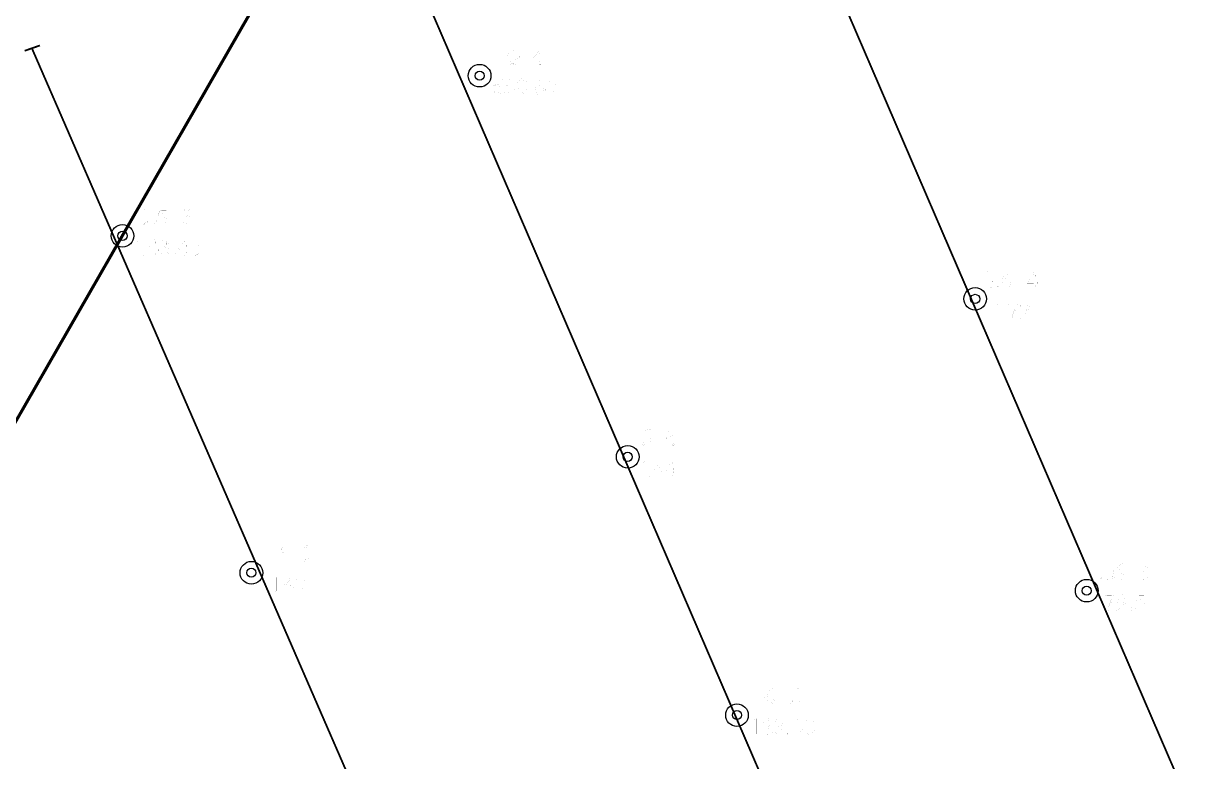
# Model space of a CAD drawing. Extents: x 534263 to 538773, y 4878169 to 4881982.
# Drawn here: x 534836 to 535603, y 4878653 to 4879137 of the extents above; entities that cross this region are included whole.
import ezdxf

# ---------------------------------------------------------------- set-up
doc = ezdxf.new("R2010")
doc.units = 0
doc.layers.get('0').update_dxf_attribs({"color": 6, "linetype": 'CONTINUOUS'})

# ---------------------------------------------------------------- blocks, each defined once
blk = doc.blocks.new('SUB_BLK_181')
at = {"color": 0}
blk.add_circle((0, 0), 0.494, dxfattribs=at)
at = {"color": 1}
blk.add_circle((0, 0), 0.2, dxfattribs=at)

msp = doc.modelspace()

# ---------------------------------------------------------------- linework, layer by layer
at = {"layer": 'F', "color": 6, "const_width": 2}
msp.add_lwpolyline([(536862.28, 4879430.86), (536142.28, 4878258.86), (534656.28, 4878571.86), (535492.08, 4880028.86), (536230.18, 4879706.86), (536376.48, 4879958.86), (536460.48, 4879947.86), (536619.78, 4879984.86), (536662.68, 4880020.86), (536684.78, 4880074.86), (536808.38, 4880018.86), (536868.18, 4879967.86), (536878.08, 4879889.86), (536901.08, 4879797.86), (537032.38, 4879724.86), (536862.28, 4879430.86), (536862.28, 4879430.86)], dxfattribs=at)
at = {"layer": 'TREE_LAYER', "color": 10, "const_width": 1.2}
for points in [[(535771.886, 4878224.489), (535133.492, 4879705.841)], [(535476.557, 4878278.095), (534996.41, 4879392.246)], [(534836.526345, 4879118.840536), (534846.554031, 4879122.363777)], [(535175.974, 4878350.626), (534841.442, 4879120.155)]]:
    msp.add_lwpolyline(points, dxfattribs=at)
at = {"layer": 'TREE_LAYER', "color": 5, "const_width": 0.01}
for points in [[(535159.001754, 4879120.297054), (535157.558617, 4879120.548034), (535155.488029, 4879119.293132), (535153.982146, 4879117.78725), (535153.16646, 4879116.344113), (535152.727244, 4879114.649995), (535152.978225, 4879112.265681), (535153.982146, 4879110.446074), (535155.299793, 4879109.630387), (535156.868421, 4879109.630387), (535157.621362, 4879109.944113), (535158.562538, 4879110.634309), (535159.064499, 4879111.63823), (535159.378225, 4879113.081368), (535159.378225, 4879113.646074), (535159.189989, 4879114.775485), (535158.688029, 4879115.402936), (535158.374303, 4879115.779407), (535157.935087, 4879116.155878), (535157.244891, 4879116.344113), (535156.11548, 4879116.469603), (535155.174303, 4879116.093132), (535154.484107, 4879115.653917), (535154.609597, 4879116.218623), (535155.488029, 4879118.163721), (535155.550774, 4879118.226466), (535156.868421, 4879119.355878), (535157.997833, 4879120.108819), (535157.997833, 4879120.108819), (535159.001754, 4879120.171564), (535159.001754, 4879120.297054), (535159.001754, 4879120.297054)], [(535155.299793, 4879115.591172), (535155.613519, 4879115.904897), (535156.868421, 4879115.904897), (535157.872342, 4879114.963721), (535158.374303, 4879113.708819), (535158.060578, 4879111.449995), (535156.868421, 4879110.320583), (535156.11548, 4879110.320583), (535154.923323, 4879111.073525), (535154.358617, 4879112.265681), (535154.358617, 4879114.399015), (535154.986068, 4879115.277446), (535155.299793, 4879115.591172), (535155.299793, 4879115.591172)], [(535174.750774, 4879120.297054), (535174.123323, 4879120.297054), (535169.229205, 4879113.646074), (535169.229205, 4879112.642152), (535173.495872, 4879112.642152), (535173.621362, 4879109.881368), (535174.750774, 4879109.881368), (535174.688029, 4879112.704897), (535176.256656, 4879112.642152), (535176.256656, 4879113.646074), (535174.688029, 4879113.708819), (535174.750774, 4879120.297054), (535174.750774, 4879120.297054)], [(535173.244891, 4879118.289211), (535173.621362, 4879118.853917), (535173.433127, 4879113.708819), (535170.233127, 4879113.646074), (535170.107636, 4879113.771564), (535170.233127, 4879114.273525), (535173.244891, 4879118.289211), (535173.244891, 4879118.289211)], [(535169.480186, 4879115.151956), (535160.444891, 4879115.151956), (535160.444891, 4879114.649995), (535160.821362, 4879114.273525), (535169.354695, 4879114.273525), (535169.480186, 4879114.46176), (535169.480186, 4879115.151956), (535169.480186, 4879115.151956)], [(535149.464499, 4879100.297054), (535145.950774, 4879100.297054), (535145.323323, 4879099.230387), (535143.942931, 4879096.469603), (535143.69195, 4879096.093132), (535145.950774, 4879096.155878), (535147.456656, 4879095.653917), (535148.146852, 4879094.775485), (535148.209597, 4879093.583328), (535147.958617, 4879092.328427), (535147.456656, 4879091.763721), (535147.01744, 4879091.449995), (535146.076264, 4879091.199015), (535145.135087, 4879091.38725), (535144.382146, 4879091.826466), (535143.44097, 4879092.265681), (535142.813519, 4879091.700976), (535144.319401, 4879090.383328), (535145.825284, 4879090.006858), (535146.64097, 4879089.818623), (535148.146852, 4879090.571564), (535148.962538, 4879091.575485), (535149.339009, 4879092.579407), (535149.464499, 4879094.33627), (535149.150774, 4879095.402936), (535148.523323, 4879096.344113), (535147.582146, 4879096.908819), (535146.201754, 4879097.034309), (535144.695872, 4879096.657838), (535145.009597, 4879097.159799), (535146.013519, 4879099.167642), (535149.339009, 4879099.167642), (535149.84097, 4879099.983328), (535149.464499, 4879100.297054), (535149.464499, 4879100.297054)], [(535142.813519, 4879102.806858), (535186.609597, 4879102.806858)], [(535157.433127, 4879100.297054), (535153.919401, 4879100.297054), (535153.29195, 4879099.230387), (535151.911558, 4879096.469603), (535151.660578, 4879096.093132), (535153.919401, 4879096.155878), (535155.425284, 4879095.653917), (535156.11548, 4879094.775485), (535156.178225, 4879093.583328), (535155.927244, 4879092.328427), (535155.425284, 4879091.763721), (535154.986068, 4879091.449995), (535154.044891, 4879091.199015), (535153.103715, 4879091.38725), (535152.350774, 4879091.826466), (535151.409597, 4879092.265681), (535150.782146, 4879091.700976), (535152.288029, 4879090.383328), (535153.793911, 4879090.006858), (535154.609597, 4879089.818623), (535156.11548, 4879090.571564), (535156.931166, 4879091.575485), (535157.307636, 4879092.579407), (535157.433127, 4879094.33627), (535157.119401, 4879095.402936), (535156.49195, 4879096.344113), (535155.550774, 4879096.908819), (535154.170382, 4879097.034309), (535152.664499, 4879096.657838), (535152.978225, 4879097.159799), (535153.982146, 4879099.167642), (535157.307636, 4879099.167642), (535157.809597, 4879099.983328), (535157.433127, 4879100.297054), (535157.433127, 4879100.297054)], [(535163.268421, 4879100.73627), (535161.762538, 4879100.924505), (535160.382146, 4879100.485289), (535159.629205, 4879099.732348), (535159.252735, 4879098.728427), (535159.064499, 4879097.66176), (535159.252735, 4879095.779407), (535159.880186, 4879094.46176), (535160.884107, 4879093.771564), (535162.51548, 4879093.834309), (535163.707636, 4879094.273525), (535163.895872, 4879094.148034), (535162.389989, 4879091.26176), (535160.821362, 4879090.320583), (535158.813519, 4879089.630387), (535158.813519, 4879089.316662), (535160.570382, 4879089.504897), (535161.386068, 4879089.755878), (535162.51548, 4879090.132348), (535163.644891, 4879091.199015), (535163.770382, 4879091.324505), (535164.899793, 4879093.081368), (535165.401754, 4879094.71274), (535165.401754, 4879097.66176), (535164.774303, 4879099.104897), (535163.958617, 4879100.171564), (535163.268421, 4879100.73627), (535163.268421, 4879100.73627)], [(535161.699793, 4879100.108819), (535162.076264, 4879100.234309), (535162.76646, 4879100.171564), (535163.770382, 4879099.104897), (535164.272342, 4879097.159799), (535163.833127, 4879095.277446), (535163.142931, 4879094.649995), (535161.762538, 4879094.46176), (535160.758617, 4879095.340191), (535160.256656, 4879096.720583), (535160.382146, 4879098.791172), (535160.884107, 4879099.606858), (535160.946852, 4879099.669603), (535161.135087, 4879099.920583), (535161.699793, 4879100.108819), (535161.699793, 4879100.108819)], [(535177.323323, 4879100.297054), (535175.880186, 4879100.548034), (535173.809597, 4879099.293132), (535172.303715, 4879097.78725), (535171.488029, 4879096.344113), (535171.048813, 4879094.649995), (535171.299793, 4879092.265681), (535172.303715, 4879090.446074), (535173.621362, 4879089.630387), (535175.189989, 4879089.630387), (535175.942931, 4879089.944113), (535176.884107, 4879090.634309), (535177.386068, 4879091.63823), (535177.699793, 4879093.081368), (535177.699793, 4879093.646074), (535177.511558, 4879094.775485), (535177.009597, 4879095.402936), (535176.695872, 4879095.779407), (535176.256656, 4879096.155878), (535175.56646, 4879096.344113), (535174.437048, 4879096.469603), (535173.495872, 4879096.093132), (535172.805676, 4879095.653917), (535172.931166, 4879096.218623), (535173.809597, 4879098.163721), (535173.872342, 4879098.226466), (535175.189989, 4879099.355878), (535176.319401, 4879100.108819), (535176.319401, 4879100.108819), (535177.323323, 4879100.171564), (535177.323323, 4879100.297054), (535177.323323, 4879100.297054)], [(535185.668421, 4879100.297054), (535180.146852, 4879100.297054), (535179.142931, 4879098.163721), (535179.142931, 4879098.163721), (535179.268421, 4879097.975485), (535179.833127, 4879098.665681), (535180.648813, 4879099.167642), (535183.786068, 4879099.167642), (535184.288029, 4879098.791172), (535181.276264, 4879089.693132), (535181.276264, 4879089.630387), (535181.96646, 4879089.630387), (535185.668421, 4879100.234309), (535185.668421, 4879100.297054), (535185.668421, 4879100.297054)], [(535173.621362, 4879095.591172), (535173.935087, 4879095.904897), (535175.189989, 4879095.904897), (535176.193911, 4879094.963721), (535176.695872, 4879093.708819), (535176.382146, 4879091.449995), (535175.189989, 4879090.320583), (535174.437048, 4879090.320583), (535173.244891, 4879091.073525), (535172.680186, 4879092.265681), (535172.680186, 4879094.399015), (535173.307636, 4879095.277446), (535173.621362, 4879095.591172), (535173.621362, 4879095.591172)], [(535169.229205, 4879091.13627), (535168.727244, 4879091.324505), (535168.225284, 4879091.13627), (535167.848813, 4879090.759799), (535167.848813, 4879089.944113), (535168.350774, 4879089.630387), (535169.229205, 4879089.818623), (535169.354695, 4879090.257838), (535169.354695, 4879090.320583), (535169.354695, 4879090.822544), (535169.229205, 4879091.13627), (535169.229205, 4879091.13627)], [(534918.630382, 4879015.327054), (534913.987244, 4879015.327054), (534913.987244, 4879015.201564), (534914.991166, 4879015.201564), (534915.493127, 4879014.009407), (534915.493127, 4879006.354505), (534914.991166, 4879005.350583), (534914.802931, 4879005.162348), (534913.987244, 4879004.785878), (534919.697048, 4879004.911368), (534919.759793, 4879004.911368), (534920.763715, 4879004.911368), (534920.763715, 4879004.974113), (534921.830382, 4879004.974113), (534921.830382, 4879004.974113), (534922.332342, 4879004.974113), (534922.332342, 4879005.036858), (534922.708813, 4879007.672152), (534922.081362, 4879006.479995), (534921.202931, 4879005.476074), (534917.50097, 4879005.538819), (534916.999009, 4879005.852544), (534917.124499, 4879014.323132), (534918.002931, 4879015.201564), (534918.630382, 4879015.201564), (534918.630382, 4879015.327054), (534918.630382, 4879015.327054)], [(534929.485284, 4879015.327054), (534925.971558, 4879015.327054), (534925.344107, 4879014.260387), (534923.963715, 4879011.499603), (534923.712735, 4879011.123132), (534925.971558, 4879011.185878), (534927.47744, 4879010.683917), (534928.167636, 4879009.805485), (534928.230382, 4879008.613328), (534927.979401, 4879007.358427), (534927.47744, 4879006.793721), (534927.038225, 4879006.479995), (534926.097048, 4879006.229015), (534925.155872, 4879006.41725), (534924.402931, 4879006.856466), (534923.461754, 4879007.295681), (534922.834303, 4879006.730976), (534924.340186, 4879005.413328), (534925.846068, 4879005.036858), (534926.661754, 4879004.848623), (534928.167636, 4879005.601564), (534928.983323, 4879006.605485), (534929.359793, 4879007.609407), (534929.485284, 4879009.36627), (534929.171558, 4879010.432936), (534928.544107, 4879011.374113), (534927.602931, 4879011.938819), (534926.222538, 4879012.064309), (534924.716656, 4879011.687838), (534925.030382, 4879012.189799), (534926.034303, 4879014.197642), (534929.359793, 4879014.197642), (534929.861754, 4879015.013328), (534929.485284, 4879015.327054), (534929.485284, 4879015.327054)], [(534939.963715, 4879010.181956), (534930.928421, 4879010.181956), (534930.928421, 4879009.679995), (534931.304891, 4879009.303525), (534939.838225, 4879009.303525), (534939.963715, 4879009.49176), (534939.963715, 4879010.181956), (534939.963715, 4879010.181956)], [(534944.104891, 4879015.327054), (534942.097048, 4879015.327054), (534940.716656, 4879014.197642), (534940.591166, 4879013.507446), (534941.720578, 4879014.323132), (534943.22646, 4879014.511368), (534943.853911, 4879014.009407), (534944.230382, 4879013.193721), (534944.230382, 4879011.813328), (534943.665676, 4879011.311368), (534942.912735, 4879010.746662), (534942.097048, 4879010.181956), (534943.728421, 4879009.679995), (534944.606852, 4879008.801564), (534944.920578, 4879007.860387), (534944.920578, 4879006.793721), (534944.732342, 4879006.16627), (534943.665676, 4879005.413328), (534942.473519, 4879005.413328), (534941.281362, 4879005.789799), (534940.591166, 4879006.354505), (534940.716656, 4879005.538819), (534941.281362, 4879005.099603), (534942.787244, 4879004.660387), (534943.791166, 4879004.723132), (534944.920578, 4879005.287838), (534945.422538, 4879005.915289), (534945.799009, 4879006.479995), (534945.924499, 4879006.856466), (534946.112735, 4879007.860387), (534945.736264, 4879008.989799), (534945.171558, 4879009.86823), (534943.916656, 4879010.432936), (534945.234303, 4879012.189799), (534945.422538, 4879013.381956), (534945.234303, 4879014.260387), (534944.920578, 4879014.825093), (534944.104891, 4879015.327054), (534944.104891, 4879015.327054)], [(534908.873519, 4878997.836858), (534952.669597, 4878997.836858)], [(534913.391166, 4878995.327054), (534912.512735, 4878995.327054), (534910.253911, 4878994.072152), (534910.379401, 4878994.072152), (534912.010774, 4878994.511368), (534912.010774, 4878993.381956), (534912.010774, 4878985.664309), (534911.948029, 4878985.225093), (534910.881362, 4878984.785878), (534914.520578, 4878984.785878), (534913.579401, 4878985.162348), (534913.391166, 4878985.225093), (534913.391166, 4878985.601564), (534913.391166, 4878995.327054), (534913.391166, 4878995.327054)], [(534922.489205, 4878995.327054), (534921.861754, 4878995.327054), (534916.967636, 4878988.676074), (534916.967636, 4878987.672152), (534921.234303, 4878987.672152), (534921.359793, 4878984.911368), (534922.489205, 4878984.911368), (534922.42646, 4878987.734897), (534923.995087, 4878987.672152), (534923.995087, 4878988.676074), (534922.42646, 4878988.738819), (534922.489205, 4878995.327054), (534922.489205, 4878995.327054)], [(534920.983323, 4878993.319211), (534921.359793, 4878993.883917), (534921.171558, 4878988.738819), (534917.971558, 4878988.676074), (534917.846068, 4878988.801564), (534917.971558, 4878989.303525), (534920.983323, 4878993.319211), (534920.983323, 4878993.319211)], [(534929.328421, 4878995.327054), (534927.320578, 4878995.327054), (534925.940186, 4878994.197642), (534925.814695, 4878993.507446), (534926.944107, 4878994.323132), (534928.449989, 4878994.511368), (534929.07744, 4878994.009407), (534929.453911, 4878993.193721), (534929.453911, 4878991.813328), (534928.889205, 4878991.311368), (534928.136264, 4878990.746662), (534927.320578, 4878990.181956), (534928.95195, 4878989.679995), (534929.830382, 4878988.801564), (534930.144107, 4878987.860387), (534930.144107, 4878986.793721), (534929.955872, 4878986.16627), (534928.889205, 4878985.413328), (534927.697048, 4878985.413328), (534926.504891, 4878985.789799), (534925.814695, 4878986.354505), (534925.940186, 4878985.538819), (534926.504891, 4878985.099603), (534928.010774, 4878984.660387), (534929.014695, 4878984.723132), (534930.144107, 4878985.287838), (534930.646068, 4878985.915289), (534931.022538, 4878986.479995), (534931.148029, 4878986.856466), (534931.336264, 4878987.860387), (534930.959793, 4878988.989799), (534930.395087, 4878989.86823), (534929.140186, 4878990.432936), (534930.457833, 4878992.189799), (534930.646068, 4878993.381956), (534930.457833, 4878994.260387), (534930.144107, 4878994.825093), (534929.328421, 4878995.327054), (534929.328421, 4878995.327054)], [(534942.379401, 4878995.327054), (534941.75195, 4878995.327054), (534936.857833, 4878988.676074), (534936.857833, 4878987.672152), (534941.124499, 4878987.672152), (534941.249989, 4878984.911368), (534942.379401, 4878984.911368), (534942.316656, 4878987.734897), (534943.885284, 4878987.672152), (534943.885284, 4878988.676074), (534942.316656, 4878988.738819), (534942.379401, 4878995.327054), (534942.379401, 4878995.327054)], [(534940.873519, 4878993.319211), (534941.249989, 4878993.883917), (534941.061754, 4878988.738819), (534937.861754, 4878988.676074), (534937.736264, 4878988.801564), (534937.861754, 4878989.303525), (534940.873519, 4878993.319211), (534940.873519, 4878993.319211)], [(534951.35195, 4878995.327054), (534947.838225, 4878995.327054), (534947.210774, 4878994.260387), (534945.830382, 4878991.499603), (534945.579401, 4878991.123132), (534947.838225, 4878991.185878), (534949.344107, 4878990.683917), (534950.034303, 4878989.805485), (534950.097048, 4878988.613328), (534949.846068, 4878987.358427), (534949.344107, 4878986.793721), (534948.904891, 4878986.479995), (534947.963715, 4878986.229015), (534947.022538, 4878986.41725), (534946.269597, 4878986.856466), (534945.328421, 4878987.295681), (534944.70097, 4878986.730976), (534946.206852, 4878985.413328), (534947.712735, 4878985.036858), (534948.528421, 4878984.848623), (534950.034303, 4878985.601564), (534950.849989, 4878986.605485), (534951.22646, 4878987.609407), (534951.35195, 4878989.36627), (534951.038225, 4878990.432936), (534950.410774, 4878991.374113), (534949.469597, 4878991.938819), (534948.089205, 4878992.064309), (534946.583323, 4878991.687838), (534946.897048, 4878992.189799), (534947.90097, 4878994.197642), (534951.22646, 4878994.197642), (534951.728421, 4878995.013328), (534951.35195, 4878995.327054), (534951.35195, 4878995.327054)], [(534935.289205, 4878986.16627), (534934.787244, 4878986.354505), (534934.285284, 4878986.16627), (534933.908813, 4878985.789799), (534933.908813, 4878984.974113), (534934.410774, 4878984.660387), (534935.289205, 4878984.848623), (534935.414695, 4878985.287838), (534935.414695, 4878985.350583), (534935.414695, 4878985.852544), (534935.289205, 4878986.16627), (534935.289205, 4878986.16627)], [(535472.056656, 4878974.007054), (535467.413519, 4878974.007054), (535467.413519, 4878973.881564), (535468.41744, 4878973.881564), (535468.919401, 4878972.689407), (535468.919401, 4878965.034505), (535468.41744, 4878964.030583), (535468.229205, 4878963.842348), (535467.413519, 4878963.465878), (535473.123323, 4878963.591368), (535473.186068, 4878963.591368), (535474.189989, 4878963.591368), (535474.189989, 4878963.654113), (535475.256656, 4878963.654113), (535475.256656, 4878963.654113), (535475.758617, 4878963.654113), (535475.758617, 4878963.716858), (535476.135087, 4878966.352152), (535475.507636, 4878965.159995), (535474.629205, 4878964.156074), (535470.927244, 4878964.218819), (535470.425284, 4878964.532544), (535470.550774, 4878973.003132), (535471.429205, 4878973.881564), (535472.056656, 4878973.881564), (535472.056656, 4878974.007054), (535472.056656, 4878974.007054)], [(535482.911558, 4878974.007054), (535481.468421, 4878974.258034), (535479.397833, 4878973.003132), (535477.89195, 4878971.49725), (535477.076264, 4878970.054113), (535476.637048, 4878968.359995), (535476.888029, 4878965.975681), (535477.89195, 4878964.156074), (535479.209597, 4878963.340387), (535480.778225, 4878963.340387), (535481.531166, 4878963.654113), (535482.472342, 4878964.344309), (535482.974303, 4878965.34823), (535483.288029, 4878966.791368), (535483.288029, 4878967.356074), (535483.099793, 4878968.485485), (535482.597833, 4878969.112936), (535482.284107, 4878969.489407), (535481.844891, 4878969.865878), (535481.154695, 4878970.054113), (535480.025284, 4878970.179603), (535479.084107, 4878969.803132), (535478.393911, 4878969.363917), (535478.519401, 4878969.928623), (535479.397833, 4878971.873721), (535479.460578, 4878971.936466), (535480.778225, 4878973.065878), (535481.907636, 4878973.818819), (535481.907636, 4878973.818819), (535482.911558, 4878973.881564), (535482.911558, 4878974.007054), (535482.911558, 4878974.007054)], [(535479.209597, 4878969.301172), (535479.523323, 4878969.614897), (535480.778225, 4878969.614897), (535481.782146, 4878968.673721), (535482.284107, 4878967.418819), (535481.970382, 4878965.159995), (535480.778225, 4878964.030583), (535480.025284, 4878964.030583), (535478.833127, 4878964.783525), (535478.268421, 4878965.975681), (535478.268421, 4878968.109015), (535478.895872, 4878968.987446), (535479.209597, 4878969.301172), (535479.209597, 4878969.301172)], [(535498.660578, 4878974.007054), (535498.033127, 4878974.007054), (535493.139009, 4878967.356074), (535493.139009, 4878966.352152), (535497.405676, 4878966.352152), (535497.531166, 4878963.591368), (535498.660578, 4878963.591368), (535498.597833, 4878966.414897), (535500.16646, 4878966.352152), (535500.16646, 4878967.356074), (535498.597833, 4878967.418819), (535498.660578, 4878974.007054), (535498.660578, 4878974.007054)], [(535497.154695, 4878971.999211), (535497.531166, 4878972.563917), (535497.342931, 4878967.418819), (535494.142931, 4878967.356074), (535494.01744, 4878967.481564), (535494.142931, 4878967.983525), (535497.154695, 4878971.999211), (535497.154695, 4878971.999211)], [(535493.389989, 4878968.861956), (535484.354695, 4878968.861956), (535484.354695, 4878968.359995), (535484.731166, 4878967.983525), (535493.264499, 4878967.983525), (535493.389989, 4878968.17176), (535493.389989, 4878968.861956), (535493.389989, 4878968.861956)], [(535467.413519, 4878956.516858), (535500.982146, 4878956.516858)], [(535492.888029, 4878954.007054), (535491.507636, 4878954.258034), (535490.189989, 4878953.818819), (535489.311558, 4878953.003132), (535488.809597, 4878952.061956), (535488.809597, 4878951.37176), (535490.69195, 4878953.065878), (535492.197833, 4878953.128623), (535493.013519, 4878952.563917), (535493.327244, 4878951.37176), (535493.327244, 4878949.803132), (535492.260578, 4878947.732544), (535488.307636, 4878943.654113), (535494.331166, 4878943.465878), (535494.833127, 4878943.967838), (535495.021362, 4878945.34823), (535493.89195, 4878944.469799), (535490.69195, 4878944.469799), (535490.31548, 4878944.469799), (535493.013519, 4878947.481564), (535494.331166, 4878949.803132), (535494.519401, 4878950.367838), (535494.707636, 4878950.932544), (535494.707636, 4878951.058034), (535494.582146, 4878951.559995), (535494.393911, 4878952.375681), (535494.331166, 4878952.626662), (535493.89195, 4878953.316858), (535493.829205, 4878953.379603), (535492.888029, 4878954.007054), (535492.888029, 4878954.007054)], [(535476.762538, 4878954.007054), (535475.884107, 4878954.007054), (535473.625284, 4878952.752152), (535473.750774, 4878952.752152), (535475.382146, 4878953.191368), (535475.382146, 4878952.061956), (535475.382146, 4878944.344309), (535475.319401, 4878943.905093), (535474.252735, 4878943.465878), (535477.89195, 4878943.465878), (535476.950774, 4878943.842348), (535476.762538, 4878943.905093), (535476.762538, 4878944.281564), (535476.762538, 4878954.007054), (535476.762538, 4878954.007054)], [(535487.24097, 4878954.007054), (535481.719401, 4878954.007054), (535480.71548, 4878951.873721), (535480.71548, 4878951.873721), (535480.84097, 4878951.685485), (535481.405676, 4878952.375681), (535482.221362, 4878952.877642), (535485.358617, 4878952.877642), (535485.860578, 4878952.501172), (535482.848813, 4878943.403132), (535482.848813, 4878943.340387), (535483.539009, 4878943.340387), (535487.24097, 4878953.944309), (535487.24097, 4878954.007054), (535487.24097, 4878954.007054)], [(535246.464499, 4878870.517054), (535245.021362, 4878870.768034), (535242.950774, 4878869.513132), (535241.444891, 4878868.00725), (535240.629205, 4878866.564113), (535240.189989, 4878864.869995), (535240.44097, 4878862.485681), (535241.444891, 4878860.666074), (535242.762538, 4878859.850387), (535244.331166, 4878859.850387), (535245.084107, 4878860.164113), (535246.025284, 4878860.854309), (535246.527244, 4878861.85823), (535246.84097, 4878863.301368), (535246.84097, 4878863.866074), (535246.652735, 4878864.995485), (535246.150774, 4878865.622936), (535245.837048, 4878865.999407), (535245.397833, 4878866.375878), (535244.707636, 4878866.564113), (535243.578225, 4878866.689603), (535242.637048, 4878866.313132), (535241.946852, 4878865.873917), (535242.072342, 4878866.438623), (535242.950774, 4878868.383721), (535243.013519, 4878868.446466), (535244.331166, 4878869.575878), (535245.460578, 4878870.328819), (535245.460578, 4878870.328819), (535246.464499, 4878870.391564), (535246.464499, 4878870.517054), (535246.464499, 4878870.517054)], [(535261.084107, 4878870.517054), (535259.076264, 4878870.517054), (535257.695872, 4878869.387642), (535257.570382, 4878868.697446), (535258.699793, 4878869.513132), (535260.205676, 4878869.701368), (535260.833127, 4878869.199407), (535261.209597, 4878868.383721), (535261.209597, 4878867.003328), (535260.644891, 4878866.501368), (535259.89195, 4878865.936662), (535259.076264, 4878865.371956), (535260.707636, 4878864.869995), (535261.586068, 4878863.991564), (535261.899793, 4878863.050387), (535261.899793, 4878861.983721), (535261.711558, 4878861.35627), (535260.644891, 4878860.603328), (535259.452735, 4878860.603328), (535258.260578, 4878860.979799), (535257.570382, 4878861.544505), (535257.695872, 4878860.728819), (535258.260578, 4878860.289603), (535259.76646, 4878859.850387), (535260.770382, 4878859.913132), (535261.899793, 4878860.477838), (535262.401754, 4878861.105289), (535262.778225, 4878861.669995), (535262.903715, 4878862.046466), (535263.09195, 4878863.050387), (535262.71548, 4878864.179799), (535262.150774, 4878865.05823), (535260.895872, 4878865.622936), (535262.213519, 4878867.379799), (535262.401754, 4878868.571956), (535262.213519, 4878869.450387), (535261.899793, 4878870.015093), (535261.084107, 4878870.517054), (535261.084107, 4878870.517054)], [(535242.762538, 4878865.811172), (535243.076264, 4878866.124897), (535244.331166, 4878866.124897), (535245.335087, 4878865.183721), (535245.837048, 4878863.928819), (535245.523323, 4878861.669995), (535244.331166, 4878860.540583), (535243.578225, 4878860.540583), (535242.386068, 4878861.293525), (535241.821362, 4878862.485681), (535241.821362, 4878864.619015), (535242.448813, 4878865.497446), (535242.762538, 4878865.811172), (535242.762538, 4878865.811172)], [(535256.942931, 4878865.371956), (535247.907636, 4878865.371956), (535247.907636, 4878864.869995), (535248.284107, 4878864.493525), (535256.81744, 4878864.493525), (535256.942931, 4878864.68176), (535256.942931, 4878865.371956), (535256.942931, 4878865.371956)], [(535239.813519, 4878853.026858), (535264.535087, 4878853.026858)], [(535244.739009, 4878850.517054), (535243.860578, 4878850.517054), (535241.601754, 4878849.262152), (535241.727244, 4878849.262152), (535243.358617, 4878849.701368), (535243.358617, 4878848.571956), (535243.358617, 4878840.854309), (535243.295872, 4878840.415093), (535242.229205, 4878839.975878), (535245.868421, 4878839.975878), (535244.927244, 4878840.352348), (535244.739009, 4878840.415093), (535244.739009, 4878840.791564), (535244.739009, 4878850.517054), (535244.739009, 4878850.517054)], [(535253.837048, 4878850.517054), (535253.209597, 4878850.517054), (535248.31548, 4878843.866074), (535248.31548, 4878842.862152), (535252.582146, 4878842.862152), (535252.707636, 4878840.101368), (535253.837048, 4878840.101368), (535253.774303, 4878842.924897), (535255.342931, 4878842.862152), (535255.342931, 4878843.866074), (535253.774303, 4878843.928819), (535253.837048, 4878850.517054), (535253.837048, 4878850.517054)], [(535252.331166, 4878848.509211), (535252.707636, 4878849.073917), (535252.519401, 4878843.928819), (535249.319401, 4878843.866074), (535249.193911, 4878843.991564), (535249.319401, 4878844.493525), (535252.331166, 4878848.509211), (535252.331166, 4878848.509211)], [(535261.805676, 4878850.517054), (535261.178225, 4878850.517054), (535256.284107, 4878843.866074), (535256.284107, 4878842.862152), (535260.550774, 4878842.862152), (535260.676264, 4878840.101368), (535261.805676, 4878840.101368), (535261.742931, 4878842.924897), (535263.311558, 4878842.862152), (535263.311558, 4878843.866074), (535261.742931, 4878843.928819), (535261.805676, 4878850.517054), (535261.805676, 4878850.517054)], [(535260.299793, 4878848.509211), (535260.676264, 4878849.073917), (535260.488029, 4878843.928819), (535257.288029, 4878843.866074), (535257.162538, 4878843.991564), (535257.288029, 4878844.493525), (535260.299793, 4878848.509211), (535260.299793, 4878848.509211)], [(534997.956656, 4878794.537054), (534993.313519, 4878794.537054), (534993.313519, 4878794.411564), (534994.31744, 4878794.411564), (534994.819401, 4878793.219407), (534994.819401, 4878785.564505), (534994.31744, 4878784.560583), (534994.129205, 4878784.372348), (534993.313519, 4878783.995878), (534999.023323, 4878784.121368), (534999.086068, 4878784.121368), (535000.089989, 4878784.121368), (535000.089989, 4878784.184113), (535001.156656, 4878784.184113), (535001.156656, 4878784.184113), (535001.658617, 4878784.184113), (535001.658617, 4878784.246858), (535002.035087, 4878786.882152), (535001.407636, 4878785.689995), (535000.529205, 4878784.686074), (534996.827244, 4878784.748819), (534996.325284, 4878785.062544), (534996.450774, 4878793.533132), (534997.329205, 4878794.411564), (534997.956656, 4878794.411564), (534997.956656, 4878794.537054), (534997.956656, 4878794.537054)], [(535008.811558, 4878794.537054), (535005.297833, 4878794.537054), (535004.670382, 4878793.470387), (535003.289989, 4878790.709603), (535003.039009, 4878790.333132), (535005.297833, 4878790.395878), (535006.803715, 4878789.893917), (535007.493911, 4878789.015485), (535007.556656, 4878787.823328), (535007.305676, 4878786.568427), (535006.803715, 4878786.003721), (535006.364499, 4878785.689995), (535005.423323, 4878785.439015), (535004.482146, 4878785.62725), (535003.729205, 4878786.066466), (535002.788029, 4878786.505681), (535002.160578, 4878785.940976), (535003.66646, 4878784.623328), (535005.172342, 4878784.246858), (535005.988029, 4878784.058623), (535007.493911, 4878784.811564), (535008.309597, 4878785.815485), (535008.686068, 4878786.819407), (535008.811558, 4878788.57627), (535008.497833, 4878789.642936), (535007.870382, 4878790.584113), (535006.929205, 4878791.148819), (535005.548813, 4878791.274309), (535004.042931, 4878790.897838), (535004.356656, 4878791.399799), (535005.360578, 4878793.407642), (535008.686068, 4878793.407642), (535009.188029, 4878794.223328), (535008.811558, 4878794.537054), (535008.811558, 4878794.537054)], [(535023.619401, 4878794.537054), (535022.239009, 4878794.788034), (535020.921362, 4878794.348819), (535020.042931, 4878793.533132), (535019.54097, 4878792.591956), (535019.54097, 4878791.90176), (535021.423323, 4878793.595878), (535022.929205, 4878793.658623), (535023.744891, 4878793.093917), (535024.058617, 4878791.90176), (535024.058617, 4878790.333132), (535022.99195, 4878788.262544), (535019.039009, 4878784.184113), (535025.062538, 4878783.995878), (535025.564499, 4878784.497838), (535025.752735, 4878785.87823), (535024.623323, 4878784.999799), (535021.423323, 4878784.999799), (535021.046852, 4878784.999799), (535023.744891, 4878788.011564), (535025.062538, 4878790.333132), (535025.250774, 4878790.897838), (535025.439009, 4878791.462544), (535025.439009, 4878791.588034), (535025.313519, 4878792.089995), (535025.125284, 4878792.905681), (535025.062538, 4878793.156662), (535024.623323, 4878793.846858), (535024.560578, 4878793.909603), (535023.619401, 4878794.537054), (535023.619401, 4878794.537054)], [(535019.289989, 4878789.391956), (535010.254695, 4878789.391956), (535010.254695, 4878788.889995), (535010.631166, 4878788.513525), (535019.164499, 4878788.513525), (535019.289989, 4878788.70176), (535019.289989, 4878789.391956), (535019.289989, 4878789.391956)], [(535545.076656, 4878782.787054), (535540.433519, 4878782.787054), (535540.433519, 4878782.661564), (535541.43744, 4878782.661564), (535541.939401, 4878781.469407), (535541.939401, 4878773.814505), (535541.43744, 4878772.810583), (535541.249205, 4878772.622348), (535540.433519, 4878772.245878), (535546.143323, 4878772.371368), (535546.206068, 4878772.371368), (535547.209989, 4878772.371368), (535547.209989, 4878772.434113), (535548.276656, 4878772.434113), (535548.276656, 4878772.434113), (535548.778617, 4878772.434113), (535548.778617, 4878772.496858), (535549.155087, 4878775.132152), (535548.527636, 4878773.939995), (535547.649205, 4878772.936074), (535543.947244, 4878772.998819), (535543.445284, 4878773.312544), (535543.570774, 4878781.783132), (535544.449205, 4878782.661564), (535545.076656, 4878782.661564), (535545.076656, 4878782.787054), (535545.076656, 4878782.787054)], [(535555.931558, 4878782.787054), (535554.488421, 4878783.038034), (535552.417833, 4878781.783132), (535550.91195, 4878780.27725), (535550.096264, 4878778.834113), (535549.657048, 4878777.139995), (535549.908029, 4878774.755681), (535550.91195, 4878772.936074), (535552.229597, 4878772.120387), (535553.798225, 4878772.120387), (535554.551166, 4878772.434113), (535555.492342, 4878773.124309), (535555.994303, 4878774.12823), (535556.308029, 4878775.571368), (535556.308029, 4878776.136074), (535556.119793, 4878777.265485), (535555.617833, 4878777.892936), (535555.304107, 4878778.269407), (535554.864891, 4878778.645878), (535554.174695, 4878778.834113), (535553.045284, 4878778.959603), (535552.104107, 4878778.583132), (535551.413911, 4878778.143917), (535551.539401, 4878778.708623), (535552.417833, 4878780.653721), (535552.480578, 4878780.716466), (535553.798225, 4878781.845878), (535554.927636, 4878782.598819), (535554.927636, 4878782.598819), (535555.931558, 4878782.661564), (535555.931558, 4878782.787054), (535555.931558, 4878782.787054)], [(535552.229597, 4878778.081172), (535552.543323, 4878778.394897), (535553.798225, 4878778.394897), (535554.802146, 4878777.453721), (535555.304107, 4878776.198819), (535554.990382, 4878773.939995), (535553.798225, 4878772.810583), (535553.045284, 4878772.810583), (535551.853127, 4878773.563525), (535551.288421, 4878774.755681), (535551.288421, 4878776.889015), (535551.915872, 4878777.767446), (535552.229597, 4878778.081172), (535552.229597, 4878778.081172)], [(535566.409989, 4878777.641956), (535557.374695, 4878777.641956), (535557.374695, 4878777.139995), (535557.751166, 4878776.763525), (535566.284499, 4878776.763525), (535566.409989, 4878776.95176), (535566.409989, 4878777.641956), (535566.409989, 4878777.641956)], [(535570.551166, 4878782.787054), (535568.543323, 4878782.787054), (535567.162931, 4878781.657642), (535567.03744, 4878780.967446), (535568.166852, 4878781.783132), (535569.672735, 4878781.971368), (535570.300186, 4878781.469407), (535570.676656, 4878780.653721), (535570.676656, 4878779.273328), (535570.11195, 4878778.771368), (535569.359009, 4878778.206662), (535568.543323, 4878777.641956), (535570.174695, 4878777.139995), (535571.053127, 4878776.261564), (535571.366852, 4878775.320387), (535571.366852, 4878774.253721), (535571.178617, 4878773.62627), (535570.11195, 4878772.873328), (535568.919793, 4878772.873328), (535567.727636, 4878773.249799), (535567.03744, 4878773.814505), (535567.162931, 4878772.998819), (535567.727636, 4878772.559603), (535569.233519, 4878772.120387), (535570.23744, 4878772.183132), (535571.366852, 4878772.747838), (535571.868813, 4878773.375289), (535572.245284, 4878773.939995), (535572.370774, 4878774.316466), (535572.559009, 4878775.320387), (535572.182538, 4878776.449799), (535571.617833, 4878777.32823), (535570.362931, 4878777.892936), (535571.680578, 4878779.649799), (535571.868813, 4878780.841956), (535571.680578, 4878781.720387), (535571.366852, 4878782.285093), (535570.551166, 4878782.787054), (535570.551166, 4878782.787054)], [(534993.313519, 4878777.046858), (535026.882146, 4878777.046858)], [(535002.662538, 4878774.537054), (535001.784107, 4878774.537054), (534999.525284, 4878773.282152), (534999.650774, 4878773.282152), (535001.282146, 4878773.721368), (535001.282146, 4878772.591956), (535001.282146, 4878764.874309), (535001.219401, 4878764.435093), (535000.152735, 4878763.995878), (535003.79195, 4878763.995878), (535002.850774, 4878764.372348), (535002.662538, 4878764.435093), (535002.662538, 4878764.811564), (535002.662538, 4878774.537054), (535002.662538, 4878774.537054)], [(535011.760578, 4878774.537054), (535011.133127, 4878774.537054), (535006.239009, 4878767.886074), (535006.239009, 4878766.882152), (535010.505676, 4878766.882152), (535010.631166, 4878764.121368), (535011.760578, 4878764.121368), (535011.697833, 4878766.944897), (535013.26646, 4878766.882152), (535013.26646, 4878767.886074), (535011.697833, 4878767.948819), (535011.760578, 4878774.537054), (535011.760578, 4878774.537054)], [(535010.254695, 4878772.529211), (535010.631166, 4878773.093917), (535010.442931, 4878767.948819), (535007.242931, 4878767.886074), (535007.11744, 4878768.011564), (535007.242931, 4878768.513525), (535010.254695, 4878772.529211), (535010.254695, 4878772.529211)], [(535021.109597, 4878774.537054), (535015.588029, 4878774.537054), (535014.584107, 4878772.403721), (535014.584107, 4878772.403721), (535014.709597, 4878772.215485), (535015.274303, 4878772.905681), (535016.089989, 4878773.407642), (535019.227244, 4878773.407642), (535019.729205, 4878773.031172), (535016.71744, 4878763.933132), (535016.71744, 4878763.870387), (535017.407636, 4878763.870387), (535021.109597, 4878774.474309), (535021.109597, 4878774.537054), (535021.109597, 4878774.537054)], [(535540.433519, 4878765.296858), (535574.002146, 4878765.296858)], [(535550.315872, 4878762.787054), (535544.794303, 4878762.787054), (535543.790382, 4878760.653721), (535543.790382, 4878760.653721), (535543.915872, 4878760.465485), (535544.480578, 4878761.155681), (535545.296264, 4878761.657642), (535548.433519, 4878761.657642), (535548.93548, 4878761.281172), (535545.923715, 4878752.183132), (535545.923715, 4878752.120387), (535546.613911, 4878752.120387), (535550.315872, 4878762.724309), (535550.315872, 4878762.787054), (535550.315872, 4878762.787054)], [(535555.774695, 4878763.22627), (535554.268813, 4878763.414505), (535552.888421, 4878762.975289), (535552.13548, 4878762.222348), (535551.759009, 4878761.218427), (535551.570774, 4878760.15176), (535551.759009, 4878758.269407), (535552.38646, 4878756.95176), (535553.390382, 4878756.261564), (535555.021754, 4878756.324309), (535556.213911, 4878756.763525), (535556.402146, 4878756.638034), (535554.896264, 4878753.75176), (535553.327636, 4878752.810583), (535551.319793, 4878752.120387), (535551.319793, 4878751.806662), (535553.076656, 4878751.994897), (535553.892342, 4878752.245878), (535555.021754, 4878752.622348), (535556.151166, 4878753.689015), (535556.276656, 4878753.814505), (535557.406068, 4878755.571368), (535557.908029, 4878757.20274), (535557.908029, 4878760.15176), (535557.280578, 4878761.594897), (535556.464891, 4878762.661564), (535555.774695, 4878763.22627), (535555.774695, 4878763.22627)], [(535554.206068, 4878762.598819), (535554.582538, 4878762.724309), (535555.272735, 4878762.661564), (535556.276656, 4878761.594897), (535556.778617, 4878759.649799), (535556.339401, 4878757.767446), (535555.649205, 4878757.139995), (535554.268813, 4878756.95176), (535553.264891, 4878757.830191), (535552.762931, 4878759.210583), (535552.888421, 4878761.281172), (535553.390382, 4878762.096858), (535553.453127, 4878762.159603), (535553.641362, 4878762.410583), (535554.206068, 4878762.598819), (535554.206068, 4878762.598819)], [(535569.829597, 4878762.787054), (535566.315872, 4878762.787054), (535565.688421, 4878761.720387), (535564.308029, 4878758.959603), (535564.057048, 4878758.583132), (535566.315872, 4878758.645878), (535567.821754, 4878758.143917), (535568.51195, 4878757.265485), (535568.574695, 4878756.073328), (535568.323715, 4878754.818427), (535567.821754, 4878754.253721), (535567.382538, 4878753.939995), (535566.441362, 4878753.689015), (535565.500186, 4878753.87725), (535564.747244, 4878754.316466), (535563.806068, 4878754.755681), (535563.178617, 4878754.190976), (535564.684499, 4878752.873328), (535566.190382, 4878752.496858), (535567.006068, 4878752.308623), (535568.51195, 4878753.061564), (535569.327636, 4878754.065485), (535569.704107, 4878755.069407), (535569.829597, 4878756.82627), (535569.515872, 4878757.892936), (535568.888421, 4878758.834113), (535567.947244, 4878759.398819), (535566.566852, 4878759.524309), (535565.06097, 4878759.147838), (535565.374695, 4878759.649799), (535566.378617, 4878761.657642), (535569.704107, 4878761.657642), (535570.206068, 4878762.473328), (535569.829597, 4878762.787054), (535569.829597, 4878762.787054)], [(535561.73548, 4878753.62627), (535561.233519, 4878753.814505), (535560.731558, 4878753.62627), (535560.355087, 4878753.249799), (535560.355087, 4878752.434113), (535560.857048, 4878752.120387), (535561.73548, 4878752.308623), (535561.86097, 4878752.747838), (535561.86097, 4878752.810583), (535561.86097, 4878753.312544), (535561.73548, 4878753.62627), (535561.73548, 4878753.62627)], [(535327.571754, 4878701.247054), (535326.128617, 4878701.498034), (535324.058029, 4878700.243132), (535322.552146, 4878698.73725), (535321.73646, 4878697.294113), (535321.297244, 4878695.599995), (535321.548225, 4878693.215681), (535322.552146, 4878691.396074), (535323.869793, 4878690.580387), (535325.438421, 4878690.580387), (535326.191362, 4878690.894113), (535327.132538, 4878691.584309), (535327.634499, 4878692.58823), (535327.948225, 4878694.031368), (535327.948225, 4878694.596074), (535327.759989, 4878695.725485), (535327.258029, 4878696.352936), (535326.944303, 4878696.729407), (535326.505087, 4878697.105878), (535325.814891, 4878697.294113), (535324.68548, 4878697.419603), (535323.744303, 4878697.043132), (535323.054107, 4878696.603917), (535323.179597, 4878697.168623), (535324.058029, 4878699.113721), (535324.120774, 4878699.176466), (535325.438421, 4878700.305878), (535326.567833, 4878701.058819), (535326.567833, 4878701.058819), (535327.571754, 4878701.121564), (535327.571754, 4878701.247054), (535327.571754, 4878701.247054)], [(535342.379597, 4878701.247054), (535340.999205, 4878701.498034), (535339.681558, 4878701.058819), (535338.803127, 4878700.243132), (535338.301166, 4878699.301956), (535338.301166, 4878698.61176), (535340.183519, 4878700.305878), (535341.689401, 4878700.368623), (535342.505087, 4878699.803917), (535342.818813, 4878698.61176), (535342.818813, 4878697.043132), (535341.752146, 4878694.972544), (535337.799205, 4878690.894113), (535343.822735, 4878690.705878), (535344.324695, 4878691.207838), (535344.512931, 4878692.58823), (535343.383519, 4878691.709799), (535340.183519, 4878691.709799), (535339.807048, 4878691.709799), (535342.505087, 4878694.721564), (535343.822735, 4878697.043132), (535344.01097, 4878697.607838), (535344.199205, 4878698.172544), (535344.199205, 4878698.298034), (535344.073715, 4878698.799995), (535343.88548, 4878699.615681), (535343.822735, 4878699.866662), (535343.383519, 4878700.556858), (535343.320774, 4878700.619603), (535342.379597, 4878701.247054), (535342.379597, 4878701.247054)], [(535323.869793, 4878696.541172), (535324.183519, 4878696.854897), (535325.438421, 4878696.854897), (535326.442342, 4878695.913721), (535326.944303, 4878694.658819), (535326.630578, 4878692.399995), (535325.438421, 4878691.270583), (535324.68548, 4878691.270583), (535323.493323, 4878692.023525), (535322.928617, 4878693.215681), (535322.928617, 4878695.349015), (535323.556068, 4878696.227446), (535323.869793, 4878696.541172), (535323.869793, 4878696.541172)], [(535338.050186, 4878696.101956), (535329.014891, 4878696.101956), (535329.014891, 4878695.599995), (535329.391362, 4878695.223525), (535337.924695, 4878695.223525), (535338.050186, 4878695.41176), (535338.050186, 4878696.101956), (535338.050186, 4878696.101956)], [(535311.383519, 4878683.756858), (535355.179597, 4878683.756858)], [(535315.901166, 4878681.247054), (535315.022735, 4878681.247054), (535312.763911, 4878679.992152), (535312.889401, 4878679.992152), (535314.520774, 4878680.431368), (535314.520774, 4878679.301956), (535314.520774, 4878671.584309), (535314.458029, 4878671.145093), (535313.391362, 4878670.705878), (535317.030578, 4878670.705878), (535316.089401, 4878671.082348), (535315.901166, 4878671.145093), (535315.901166, 4878671.521564), (535315.901166, 4878681.247054), (535315.901166, 4878681.247054)], [(535324.058029, 4878681.247054), (535322.677636, 4878681.498034), (535321.359989, 4878681.058819), (535320.481558, 4878680.243132), (535319.979597, 4878679.301956), (535319.979597, 4878678.61176), (535321.86195, 4878680.305878), (535323.367833, 4878680.368623), (535324.183519, 4878679.803917), (535324.497244, 4878678.61176), (535324.497244, 4878677.043132), (535323.430578, 4878674.972544), (535319.477636, 4878670.894113), (535325.501166, 4878670.705878), (535326.003127, 4878671.207838), (535326.191362, 4878672.58823), (535325.06195, 4878671.709799), (535321.86195, 4878671.709799), (535321.48548, 4878671.709799), (535324.183519, 4878674.721564), (535325.501166, 4878677.043132), (535325.689401, 4878677.607838), (535325.877636, 4878678.172544), (535325.877636, 4878678.298034), (535325.752146, 4878678.799995), (535325.563911, 4878679.615681), (535325.501166, 4878679.866662), (535325.06195, 4878680.556858), (535324.999205, 4878680.619603), (535324.058029, 4878681.247054), (535324.058029, 4878681.247054)], [(535331.838421, 4878681.247054), (535329.830578, 4878681.247054), (535328.450186, 4878680.117642), (535328.324695, 4878679.427446), (535329.454107, 4878680.243132), (535330.959989, 4878680.431368), (535331.58744, 4878679.929407), (535331.963911, 4878679.113721), (535331.963911, 4878677.733328), (535331.399205, 4878677.231368), (535330.646264, 4878676.666662), (535329.830578, 4878676.101956), (535331.46195, 4878675.599995), (535332.340382, 4878674.721564), (535332.654107, 4878673.780387), (535332.654107, 4878672.713721), (535332.465872, 4878672.08627), (535331.399205, 4878671.333328), (535330.207048, 4878671.333328), (535329.014891, 4878671.709799), (535328.324695, 4878672.274505), (535328.450186, 4878671.458819), (535329.014891, 4878671.019603), (535330.520774, 4878670.580387), (535331.524695, 4878670.643132), (535332.654107, 4878671.207838), (535333.156068, 4878671.835289), (535333.532538, 4878672.399995), (535333.658029, 4878672.776466), (535333.846264, 4878673.780387), (535333.469793, 4878674.909799), (535332.905087, 4878675.78823), (535331.650186, 4878676.352936), (535332.967833, 4878678.109799), (535333.156068, 4878679.301956), (535332.967833, 4878680.180387), (535332.654107, 4878680.745093), (535331.838421, 4878681.247054), (535331.838421, 4878681.247054)], [(535343.759989, 4878681.247054), (535342.254107, 4878681.247054), (535340.999205, 4878680.619603), (535340.309009, 4878680.117642), (535339.869793, 4878679.113721), (535339.430578, 4878677.984309), (535339.367833, 4878676.478427), (535339.367833, 4878675.474505), (535339.869793, 4878672.713721), (535340.68548, 4878671.584309), (535341.877636, 4878670.580387), (535343.759989, 4878670.580387), (535343.759989, 4878670.580387), (535344.38744, 4878671.019603), (535345.077636, 4878671.835289), (535345.893323, 4878673.215681), (535346.081558, 4878674.407838), (535346.269793, 4878675.41176), (535346.269793, 4878675.913721), (535346.269793, 4878676.792152), (535345.956068, 4878678.549015), (535345.391362, 4878679.803917), (535344.763911, 4878680.619603), (535343.759989, 4878681.247054), (535343.759989, 4878681.247054)], [(535342.756068, 4878680.870583), (535342.881558, 4878680.870583), (535343.88548, 4878680.494113), (535344.38744, 4878679.615681), (535344.763911, 4878678.298034), (535344.763911, 4878673.529407), (535344.38744, 4878672.08627), (535342.881558, 4878670.956858), (535342.254107, 4878671.082348), (535341.375676, 4878671.772544), (535340.873715, 4878673.717642), (535340.873715, 4878677.796074), (535341.250186, 4878679.239211), (535341.752146, 4878680.243132), (535342.442342, 4878680.807838), (535342.756068, 4878680.870583), (535342.756068, 4878680.870583)], [(535351.728617, 4878681.247054), (535349.720774, 4878681.247054), (535348.340382, 4878680.117642), (535348.214891, 4878679.427446), (535349.344303, 4878680.243132), (535350.850186, 4878680.431368), (535351.477636, 4878679.929407), (535351.854107, 4878679.113721), (535351.854107, 4878677.733328), (535351.289401, 4878677.231368), (535350.53646, 4878676.666662), (535349.720774, 4878676.101956), (535351.352146, 4878675.599995), (535352.230578, 4878674.721564), (535352.544303, 4878673.780387), (535352.544303, 4878672.713721), (535352.356068, 4878672.08627), (535351.289401, 4878671.333328), (535350.097244, 4878671.333328), (535348.905087, 4878671.709799), (535348.214891, 4878672.274505), (535348.340382, 4878671.458819), (535348.905087, 4878671.019603), (535350.41097, 4878670.580387), (535351.414891, 4878670.643132), (535352.544303, 4878671.207838), (535353.046264, 4878671.835289), (535353.422735, 4878672.399995), (535353.548225, 4878672.776466), (535353.73646, 4878673.780387), (535353.359989, 4878674.909799), (535352.795284, 4878675.78823), (535351.540382, 4878676.352936), (535352.858029, 4878678.109799), (535353.046264, 4878679.301956), (535352.858029, 4878680.180387), (535352.544303, 4878680.745093), (535351.728617, 4878681.247054), (535351.728617, 4878681.247054)], [(535337.799205, 4878672.08627), (535337.297244, 4878672.274505), (535336.795284, 4878672.08627), (535336.418813, 4878671.709799), (535336.418813, 4878670.894113), (535336.920774, 4878670.580387), (535337.799205, 4878670.768623), (535337.924695, 4878671.207838), (535337.924695, 4878671.270583), (535337.924695, 4878671.772544), (535337.799205, 4878672.08627), (535337.799205, 4878672.08627)]]:
    msp.add_lwpolyline(points, dxfattribs=at)

# ---------------------------------------------------------------- block references
at = {"layer": 'TREE_LAYER', "color": 5, "xscale": 15, "yscale": 15}
for p in [(535134.55, 4879102.55), (534900.61, 4878997.58), (535459.15, 4878956.26), (535231.55, 4878852.77), (534985.05, 4878776.79), (535532.17, 4878765.04), (535303.12, 4878683.5)]:
    msp.add_blockref('SUB_BLK_181', p, dxfattribs=at)

doc.saveas('drawing.dxf')
